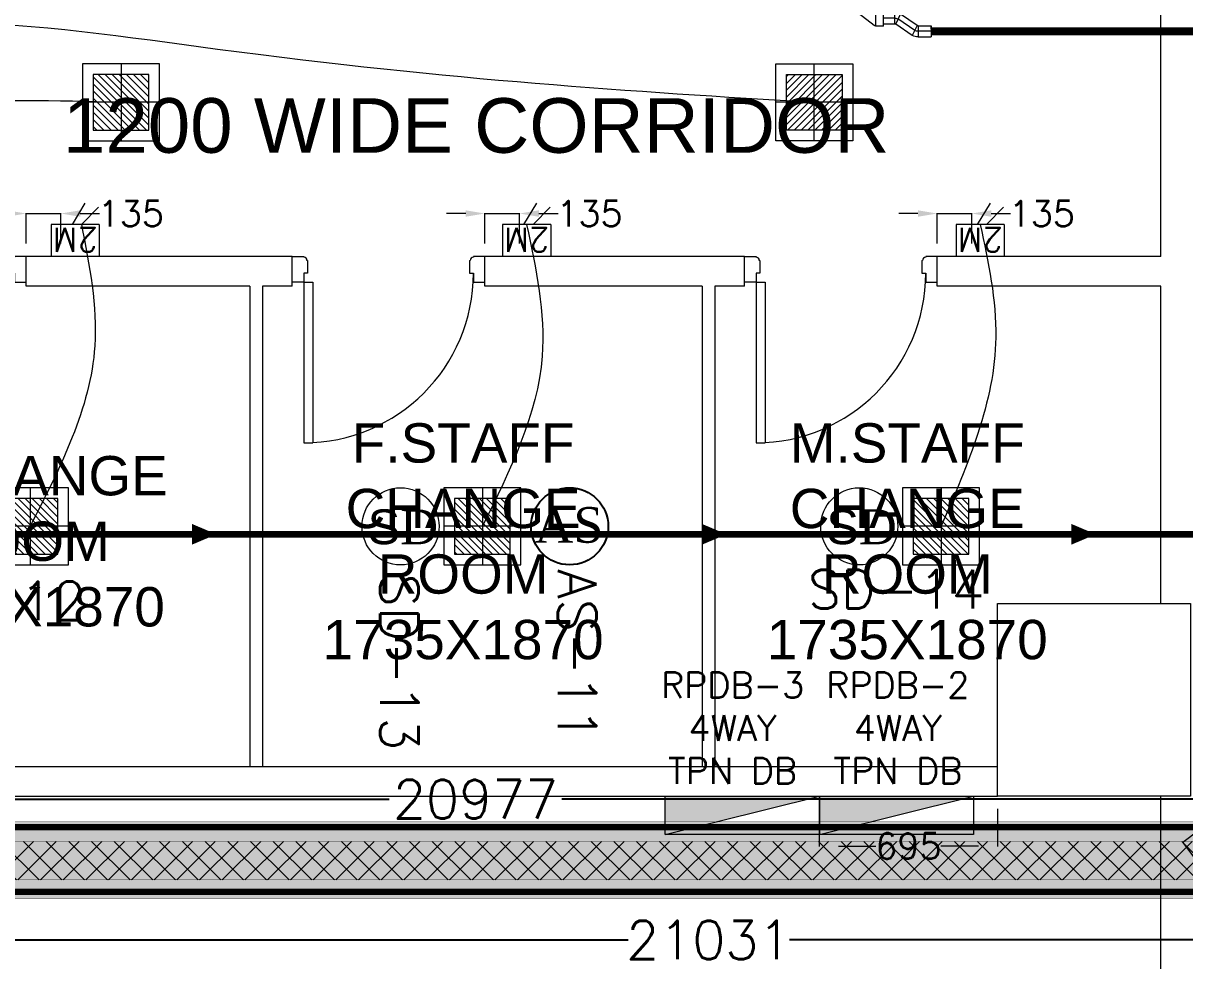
# Model space of a CAD drawing. Extents: x 3505867 to 4040009, y -660366 to -590408.
# Drawn here: x 3523697 to 3528217, y -603879 to -600230 of the extents above; entities that cross this region are included whole.
import ezdxf
from ezdxf.enums import TextEntityAlignment as Align

# ---------------------------------------------------------------- set-up
doc = ezdxf.new("R2010")
doc.units = 0
doc.header["$LTSCALE"] = 6
doc.header["$MEASUREMENT"] = 0
doc.linetypes.add('CONTINIOUS', pattern=[0])
doc.linetypes.add('CONTINU', pattern=[0])
doc.layers.get('0').update_dxf_attribs({"linetype": 'CONTINUOUS', "lineweight": 0})
doc.layers.get('Defpoints').update_dxf_attribs({"linetype": 'CONTINUOUS', "lineweight": 0})
for name, color, linetype, lineweight in [('1Y-JOINT', 1, 'CONTINUOUS', 0), ('24W RAW POWER', 1, 'CONTINUOUS', 0), ('24W UPS POWER LIGHT', 5, 'CONTINUOUS', 0), ('AC CKT-8', 110, 'CONTINUOUS', 0), ('COL', 5, 'CONTINUOUS', 0), ('DIM', 7, 'CONTINUOUS', 0), ('DOOR', 44, 'CONTINUOUS', 0), ('ELE- DBS', 1, 'CONTINUOUS', 0), ('ELE-24W EMERGENCY  LED LIGHT', 5, 'CONTINUOUS', 0), ('ELE-24W LED LIGHT', 1, 'CONTINUOUS', 0), ('ELE-2M UPS P.SB', 3, 'CONTINUOUS', 0), ('ELE-CABLE TRAY', 31, 'CONTINUOUS', 0), ('ELE-GIEARTHING', 5, 'CONTINUOUS', 0), ('ELE. DB', 1, 'CONTINUOUS', 0), ('ELE.DB', 1, 'CONTINUOUS', 0), ('FA-ABOVE SMOKE DETECTOR', 6, 'CONTINUOUS', 25), ('FA-BELOW SMOKE DERECTOR', 1, 'CONTINUOUS', 0), ('FA-FIRE TEXT', 7, 'CONTINUOUS', 0), ('HTL-COPPER PIPE', 6, 'CONTINUOUS', 0), ('LV.CC CEMARA', 66, 'CONTINUOUS', 0), ('M-VRF- CKT', 5, 'CONTINUOUS', 0), ('MEP_HVAC_VRF_COPPER_PIPE', 6, 'CONTINUOUS', 0), ('P-Wall', 36, 'CONTINUOUS', 0), ('vrf', 6, 'CONTINUOUS', 0), ('WALL', 10, 'CONTINUOUS', 0)]:
    doc.layers.add(name, color=color, linetype=linetype, lineweight=lineweight)
doc.layers.add('ELE-LIGHTING WIRING', color=7, linetype='CONTINUOUS', lineweight=0, true_color=0x63d7b6)
doc.layers.add('FA-LOOPING', color=200, linetype='CONTINUOUS')
doc.layers.add('LV-Cable Tray', color=211, linetype='CONTINUOUS', lineweight=18, plot=False)
doc.styles.add('ARIAL', font='arial.ttf')
doc.styles.add('PDF Times New Roman', font='times.ttf')
doc.styles.add('ROMANS', font='romans.shx')
doc.styles.get("Standard").update_dxf_attribs({"font": 'SIMPLEX'})
doc.styles.add('T 1-25', font='segoeui.ttf', dxfattribs={"width": 0.8, "height": 50})
doc.dimstyles.new('AEPL1', dxfattribs={"dimtxt": 100, "dimasz": 75, "dimexe": 1.25, "dimexo": 50, "dimtad": 0, "dimdec": 0, "dimtxsty": 'ROMANS', "dimcen": 2.5, "dimclrd": 7, "dimclre": 7, "dimadec": 0, "dimazin": 0, "dimtfac": 1, "dimtdec": 0, "dimtmove": 0, "dimatfit": 3, "dimfxl": 1, "dimlwd": 0, "dimlwe": 0, "dimarcsym": 0})
doc.dimstyles.new('D 1-25', dxfattribs={"dimtxt": 50, "dimasz": 12.5, "dimexe": 0, "dimexo": 10, "dimgap": 0, "dimtad": 0, "dimdec": 0, "dimzin": 0, "dimdsep": 46, "dimtxsty": 'T 1-25', "dimblk": 'ARCHTICK', "dimcen": 5, "dimclrd": 256, "dimclre": 256, "dimclrt": 256, "dimadec": 0, "dimazin": 0, "dimtfac": 50, "dimtdec": 0, "dimtmove": 1, "dimatfit": 2, "dimfxl": 1, "dimtolj": 1, "dimtzin": 0, "dimarcsym": 0})

# ---------------------------------------------------------------- blocks, each defined once
blk = doc.blocks.new('750')
at = {"layer": 'DOOR'}
for p, q in [((-50, 705), (-47.5, 705)), ((-35, 690), (-35, 692.5)), ((-35, 60), (-35, 57.5)), ((50, 45), (50, 80)), ((50, 80), (675, 80)), ((675, 45), (675, 80)), ((-50, 45), (-47.5, 45)), ((50, 45), (675, 45))]:
    blk.add_line(p, q, dxfattribs=at)
for points in [[(15, 690), (15, 705), (50, 705), (50, 750), (-50, 750), (-50, 705)], [(-35, 690), (15, 690)], [(15, 60), (15, 45), (50, 45), (50, 0), (-50, 0), (-50, 45)], [(-35, 60), (15, 60)]]:
    blk.add_lwpolyline(points, dxfattribs=at)
for centre, start, end in [((-35, 705), 180, 270), ((-35, 45), 90, 180)]:
    blk.add_arc(centre, 12.5, start, end, dxfattribs=at)
at = {"layer": 'DOOR', "color": 145}
blk.add_arc((15, 45), 660, 0, 90, dxfattribs=at)
blk = doc.blocks.new('CIVIL IVF')
at = {"layer": 'COL', "color": 8}
blk.add_lwpolyline([(-16305, 10700.2), (-16305, 11450.2), (-15555, 11450.2), (-15555, 10700.2)], close=True, dxfattribs=at)
at = {"layer": 'P-Wall', "color": 8, "lineweight": 0}
for p, q in [((-19215, 12685.2), (-19215, 10815.2)), ((-19165, 12685.2), (-19165, 10815.2)), ((-17455, 12685.2), (-17455, 10815.2)), ((-17405, 12685.2), (-17405, 10815.2))]:
    blk.add_line(p, q, dxfattribs=at)
at = {"layer": 'WALL', "color": 8, "linetype": 'ByBlock'}
for p, q in [((-15670, 12800.2), (-15670, 14000.2)), ((-19050, 12800.2), (-20085, 12800.2)), ((-20085, 12685.2), (-20085, 12800.2)), ((-19050, 12685.2), (-19050, 12800.2)), ((-17290, 12800.2), (-18300, 12800.2)), ((-18300, 12685.2), (-18300, 12800.2)), ((-17290, 12685.2), (-17290, 12800.2)), ((-15670, 12800.2), (-16540, 12800.2)), ((-16540, 12685.2), (-16540, 12800.2)), ((-19215, 12685.2), (-20085, 12685.2)), ((-19050, 12685.2), (-19165, 12685.2)), ((-17455, 12685.2), (-18300, 12685.2)), ((-17290, 12685.2), (-17405, 12685.2)), ((-15670, 12685.2), (-16540, 12685.2)), ((-15670, 11450.2), (-15670, 12685.2)), ((-20950, 10815.2), (-16305, 10815.2)), ((-21065, 10700.2), (-16305, 10700.2)), ((-15670, 9925.2), (-15670, 10700.2))]:
    blk.add_line(p, q, dxfattribs=at)
at = {"layer": 'DOOR', "color": 8, "rotation": 270}
for p in [(-20835, 12750.2), (-19050, 12750.2), (-17290, 12750.2)]:
    blk.add_blockref('750', p, dxfattribs=at)
at = {"layer": 'DIM', "color": 8, "style": 'ARIAL'}
blk.add_text('1200 WIDE CORRIDOR', height=212.5, dxfattribs=at).set_placement((-18334, 13140), align=Align.BOTTOM_CENTER)
at = {"layer": 'DIM', "color": 8, "char_height": 153, "width": 1198.956, "attachment_point": 5, "style": 'ARIAL'}
for s, insert in [('F.STAFF\\PCHANGE\\PROOM\\P1735X1870', (-18384.9, 11691)), ('M.STAFF\\PCHANGE\\PROOM\\P1735X1870', (-16656.7, 11691)), ('P.CHANGE\\PROOM\\P1735X1870', (-20092.3, 11691))]:
    blk.add_mtext(s, dxfattribs=dict(at, insert=insert))
blk = doc.blocks.new('*D435')
at = {"layer": 'Defpoints', "color": 0, "linetype": 'ByBlock', "transparency": 16777216}
for p in [(16805.4, 10465), (17500, 10465), (17500, 10270.7)]:
    blk.add_point(p, dxfattribs=at)
at = {"layer": 'ELE-CABLE TRAY', "color": 7, "linetype": 'ByBlock', "lineweight": 0, "transparency": 16777216}
for p, q in [((16805.4, 10415), (16805.4, 10269.4)), ((17500, 10415), (17500, 10269.4)), ((16880.4, 10270.7), (17025.9, 10270.7)), ((17425, 10270.7), (17279.5, 10270.7))]:
    blk.add_line(p, q, dxfattribs=at)
at = {"layer": 'ELE-CABLE TRAY', "color": 7, "linetype": 'ByBlock', "transparency": 16777216}
for points in [[(16880.4, 10283.2), (16880.4, 10258.2), (16805.4, 10270.7)], [(17425, 10258.2), (17425, 10283.2), (17500, 10270.7)]]:
    blk.add_solid(points, dxfattribs=at)
at = {"layer": 'ELE-CABLE TRAY', "color": 0, "linetype": 'ByBlock', "transparency": 16777216, "insert": (17152.7, 10270.7), "char_height": 100, "attachment_point": 5, "style": 'ROMANS'}
blk.add_mtext('695', dxfattribs=at)
blk = doc.blocks.new('24w led emeregency')
at = {"layer": 'ELE-24W EMERGENCY  LED LIGHT'}
h = blk.add_hatch(dxfattribs=at)
h.set_pattern_fill('ANSI31', scale=166.67, style=0)
h.paths.add_polyline_path([(-115.4, -115.4), (-115.4, 115.4), (115.4, 115.4), (115.4, -115.4)])
at = {"layer": 'ELE-24W EMERGENCY  LED LIGHT', "color": 5}
for p, q in [((0, 160), (0, -160)), ((-160, 0), (160, 0))]:
    blk.add_line(p, q, dxfattribs=at)
for points in [[(-160, -160), (-160, 160), (160, 160), (160, -160)], [(-115.4, -115.4), (-115.4, 115.4), (115.4, 115.4), (115.4, -115.4)]]:
    blk.add_lwpolyline(points, close=True, dxfattribs=at)
blk = doc.blocks.new('2M UPS SB')
at = {"layer": 'ELE-2M UPS P.SB', "color": 3}
for p, q in [((-133.8, 160), (-69.3, 265.2)), ((-88.2, 160), (-3.4, 244.9)), ((-240, 160), (-240, 0)), ((0, 160), (-240, 160)), ((0, 160), (0, 0))]:
    blk.add_line(p, q, dxfattribs=at)
blk.add_text('2M', height=120, rotation=180, dxfattribs=at).set_placement((-6, 143))
blk = doc.blocks.new('24w led light')
at = {"layer": 'ELE-24W LED LIGHT', "color": 1, "lineweight": 0}
for p, q in [((159, 159), (-160, 159)), ((-160, 159), (-160, -160)), ((-0.5, -160), (-0.5, 159)), ((159, -160), (159, 159)), ((114.5, 114.5), (-115.5, 114.5)), ((-115.5, 114.5), (-115.5, -115.5)), ((110.2, -115.5), (-115.5, 110.2)), ((114.5, -91.7), (-91.7, 114.5)), ((114.5, -63.5), (-63.5, 114.5)), ((114.5, -35.3), (-35.3, 114.5)), ((114.5, -7.1), (-7.1, 114.5)), ((114.5, 21.1), (21.1, 114.5)), ((114.5, 49.3), (49.3, 114.5)), ((114.5, 77.5), (77.5, 114.5)), ((114.5, 105.7), (105.7, 114.5)), ((114.5, -115.5), (114.5, 114.5)), ((82, -115.5), (-115.5, 82)), ((53.8, -115.5), (-115.5, 53.8)), ((25.6, -115.5), (-115.5, 25.6)), ((-160, -0.5), (159, -0.5)), ((-2.6, -115.5), (-115.5, -2.6)), ((-30.8, -115.5), (-115.5, -30.8)), ((-59, -115.5), (-115.5, -59)), ((-87.2, -115.5), (-115.5, -87.2)), ((-115.4, -115.5), (-115.5, -115.4)), ((-115.5, -115.5), (114.5, -115.5)), ((-160, -160), (159, -160))]:
    blk.add_line(p, q, dxfattribs=at)
blk = doc.blocks.new('FREAWFRED')
at = {"layer": 'ELE.DB'}
h = blk.add_hatch(color=1, dxfattribs=at)
h.dxf.hatch_style = 1
h.paths.add_polyline_path([(149.9, 0), (149.9, 600), (0, 600)])
blk.add_line((0, 600), (149.9, 0), dxfattribs=at)
blk.add_lwpolyline([(0, 0), (0, 600), (149.9, 600), (149.9, 0)], close=True, dxfattribs=at)
blk = doc.blocks.new('*D520')
at = {"layer": 'Defpoints', "color": 0, "linetype": 'ByBlock', "transparency": 16777216}
for p in [(-10145, 12967.4), (-10280, 12800.2), (-10145, 12800.2)]:
    blk.add_point(p, dxfattribs=at)
at = {"layer": 'ELE-CABLE TRAY', "color": 7, "linetype": 'ByBlock', "lineweight": 0, "transparency": 16777216}
for p, q in [((-10355, 12967.4), (-10430, 12967.4)), ((-10280, 12850.2), (-10280, 12968.6)), ((-10280, 12967.4), (-10145, 12967.4)), ((-10145, 12850.2), (-10145, 12968.6)), ((-10070, 12967.4), (-9995, 12967.4))]:
    blk.add_line(p, q, dxfattribs=at)
at = {"layer": 'ELE-CABLE TRAY', "color": 7, "linetype": 'ByBlock', "transparency": 16777216}
for points in [[(-10355, 12954.9), (-10355, 12979.9), (-10280, 12967.4)], [(-10070, 12979.9), (-10070, 12954.9), (-10145, 12967.4)]]:
    blk.add_solid(points, dxfattribs=at)
at = {"layer": 'ELE-CABLE TRAY', "color": 0, "linetype": 'ByBlock', "transparency": 16777216, "insert": (-9873, 12967.4), "char_height": 100, "attachment_point": 5, "style": 'ROMANS'}
blk.add_mtext('135', dxfattribs=at)
blk = doc.blocks.new('*D521')
at = {"layer": 'Defpoints', "color": 0, "linetype": 'ByBlock', "transparency": 16777216}
for p in [(-11905, 12967.4), (-12040, 12800.2), (-11905, 12800.2)]:
    blk.add_point(p, dxfattribs=at)
at = {"layer": 'ELE-CABLE TRAY', "color": 7, "linetype": 'ByBlock', "lineweight": 0, "transparency": 16777216}
for p, q in [((-12115, 12967.4), (-12190, 12967.4)), ((-12040, 12850.2), (-12040, 12968.6)), ((-12040, 12967.4), (-11905, 12967.4)), ((-11905, 12850.2), (-11905, 12968.6)), ((-11830, 12967.4), (-11755, 12967.4))]:
    blk.add_line(p, q, dxfattribs=at)
at = {"layer": 'ELE-CABLE TRAY', "color": 7, "linetype": 'ByBlock', "transparency": 16777216}
for points in [[(-12115, 12954.9), (-12115, 12979.9), (-12040, 12967.4)], [(-11830, 12979.9), (-11830, 12954.9), (-11905, 12967.4)]]:
    blk.add_solid(points, dxfattribs=at)
at = {"layer": 'ELE-CABLE TRAY', "color": 0, "linetype": 'ByBlock', "transparency": 16777216, "insert": (-11633, 12967.4), "char_height": 100, "attachment_point": 5, "style": 'ROMANS'}
blk.add_mtext('135', dxfattribs=at)
blk = doc.blocks.new('*D522')
at = {"layer": 'Defpoints', "color": 0, "linetype": 'ByBlock', "transparency": 16777216}
for p in [(-13690, 12967.4), (-13825, 12800.2), (-13690, 12800.2)]:
    blk.add_point(p, dxfattribs=at)
at = {"layer": 'ELE-CABLE TRAY', "color": 7, "linetype": 'ByBlock', "lineweight": 0, "transparency": 16777216}
for p, q in [((-13900, 12967.4), (-13975, 12967.4)), ((-13825, 12850.2), (-13825, 12968.6)), ((-13825, 12967.4), (-13690, 12967.4)), ((-13690, 12850.2), (-13690, 12968.6)), ((-13615, 12967.4), (-13540, 12967.4))]:
    blk.add_line(p, q, dxfattribs=at)
at = {"layer": 'ELE-CABLE TRAY', "color": 7, "linetype": 'ByBlock', "transparency": 16777216}
for points in [[(-13900, 12954.9), (-13900, 12979.9), (-13825, 12967.4)], [(-13615, 12979.9), (-13615, 12954.9), (-13690, 12967.4)]]:
    blk.add_solid(points, dxfattribs=at)
at = {"layer": 'ELE-CABLE TRAY', "color": 0, "linetype": 'ByBlock', "transparency": 16777216, "insert": (-13417.9, 12967.4), "char_height": 100, "attachment_point": 5, "style": 'ROMANS'}
blk.add_mtext('135', dxfattribs=at)
blk = doc.blocks.new('*D250')
at = {"layer": 'Defpoints', "color": 0, "linetype": 'ByBlock', "transparency": 16777216}
for p in [(-21684.4, 10318.8), (-653.7, 10318.8), (-21684.4, 10140.4)]:
    blk.add_point(p, dxfattribs=at)
at = {"layer": 'ELE-CABLE TRAY', "color": 7, "linetype": 'CONTINIOUS', "lineweight": -2, "transparency": 16777216}
for p, q in [((-21684.4, 10308.8), (-21684.4, 10140.4)), ((-653.7, 10308.8), (-653.7, 10140.4)), ((-21584.4, 10140.4), (-11483.3, 10140.4)), ((-753.7, 10140.4), (-10854.7, 10140.4))]:
    blk.add_line(p, q, dxfattribs=at)
at = {"layer": 'ELE-CABLE TRAY', "color": 7, "linetype": 'ByBlock', "transparency": 16777216}
for points in [[(-21584.4, 10157.1), (-21584.4, 10123.8), (-21684.4, 10140.4)], [(-753.7, 10123.8), (-753.7, 10157.1), (-653.7, 10140.4)]]:
    blk.add_solid(points, dxfattribs=at)
at = {"layer": 'ELE-CABLE TRAY', "color": 7, "linetype": 'ByBlock', "transparency": 16777216, "insert": (-11169, 10140.4), "char_height": 150, "attachment_point": 5, "style": 'ROMANS'}
blk.add_mtext('\\A1;21031', dxfattribs=at)
blk = doc.blocks.new('*D255')
at = {"layer": 'Defpoints', "color": 0, "linetype": 'ByBlock', "transparency": 16777216}
for p in [(-653.7, 10688.1), (-21631, 10524.1), (-653.7, 10524.1)]:
    blk.add_point(p, dxfattribs=at)
at = {"layer": 'LV-Cable Tray', "color": 7, "linetype": 'CONTINIOUS', "lineweight": -2, "transparency": 16777216}
for p, q in [((-21631, 10534.1), (-21631, 10688.1)), ((-21531, 10688.1), (-12412.1, 10688.1)), ((-753.7, 10688.1), (-11740.7, 10688.1)), ((-653.7, 10534.1), (-653.7, 10688.1))]:
    blk.add_line(p, q, dxfattribs=at)
at = {"layer": 'LV-Cable Tray', "color": 7, "linetype": 'ByBlock', "transparency": 16777216}
for points in [[(-21531, 10704.8), (-21531, 10671.5), (-21631, 10688.1)], [(-753.7, 10671.5), (-753.7, 10704.8), (-653.7, 10688.1)]]:
    blk.add_solid(points, dxfattribs=at)
at = {"layer": 'LV-Cable Tray', "color": 7, "linetype": 'ByBlock', "transparency": 16777216, "insert": (-12076.4, 10688.1), "char_height": 150, "attachment_point": 5, "style": 'ROMANS'}
blk.add_mtext('\\A1;20977', dxfattribs=at)
blk = doc.blocks.new('CC CEMARA')
at = {"layer": 'LV.CC CEMARA', "linetype": 'ByBlock'}
for p, q in [((239.6, -66.6), (64.7, -12.2)), ((232.1, -75.7), (64.7, -12.2)), ((46.7, -104.5), (105.3, -34.9)), ((94.5, -242.4), (18.6, -67.1)), ((18.6, -67.1), (104.2, -230.6)), ((81.3, -159.1), (162.8, -62.4)), ((94.5, -242.4), (239.6, -66.6))]:
    blk.add_line(p, q, dxfattribs=at)
blk.add_lwpolyline([(110.8, 42.8), (66.4, 79.7), (-66.4, -79.7), (-22, -116.7)], close=True, dxfattribs=at)
blk.add_circle((133.5, -123.5), 32.9, dxfattribs=at)
blk.add_arc((131.6, -123.6), 66.7, 275.3702, 5.5412, dxfattribs=at)
blk = doc.blocks.new('WETREW')
at = {"layer": 'LV.CC CEMARA', "xscale": -1.500000000000001, "yscale": 1.5, "zscale": 1.5, "rotation": 87.26239588884256}
blk.add_blockref('CC CEMARA', (-9200.1, 10614.9), dxfattribs=at)
blk = doc.blocks.new('SMOKE DETECTOR')
at = {"layer": 'FA-BELOW SMOKE DERECTOR', "color": 7}
blk.add_circle((931028.7, -118293.9), 166, dxfattribs=at)
at = {"layer": 'FA-BELOW SMOKE DERECTOR', "insert": (930887.1, -118373), "char_height": 150, "attachment_point": 7, "style": 'PDF Times New Roman'}
blk.add_mtext('{\\fArial|b0|i0|c0|p34;S}D', dxfattribs=at)
blk = doc.blocks.new('above smoke detector')
at = {"layer": 'FA-ABOVE SMOKE DETECTOR', "color": 7}
blk.add_circle((0, 0), 300, dxfattribs=at)
at = {"layer": 'FA-ABOVE SMOKE DETECTOR', "color": 53, "style": 'PDF Times New Roman'}
blk.add_text('AS', height=277.38, dxfattribs=at).set_placement((-273.6, -127.7))
blk = doc.blocks.new('DSFREWR')
at = {"layer": 'FA-LOOPING', "linetype": 'ByBlock', "const_width": 25}
blk.add_lwpolyline([(-17185, 11719.1), (-8068.5, 11719.1), (-8068.5, 12935.7), (-7757.8, 12935.7), (-7757.8, 11799.6), (-3846.8, 11799.6), (-3846.8, 9180.2), (-12707.5, 9180.2), (-12707.5, 9647.3), (-18975, 9647.3)], dxfattribs=at)
at = {"layer": 'FA-LOOPING', "color": 200, "linetype": 'CONTINU'}
for points in [[(-13179.7, 11719.1, 80.4, 0, 0), (-13084.9, 11719.1, 0, 0, 0)], [(-11195, 11719.1, 80.4, 0, 0), (-11100.2, 11719.1, 0, 0, 0)], [(-9757.8, 11719.1, 80.4, 0, 0), (-9662.9, 11719.1, 0, 0, 0)]]:
    blk.add_lwpolyline(points, format="xyseb", dxfattribs=at)
at = {"layer": 'FA-ABOVE SMOKE DETECTOR', "xscale": 0.4999999999993358, "yscale": 0.4999999999993358, "zscale": 0.4999999999993358}
blk.add_blockref('above smoke detector', (-11710.3, 11750.2), dxfattribs=at)
at = {"layer": 'FA-BELOW SMOKE DERECTOR', "color": 6, "xscale": 0.9035551315104862, "yscale": 0.9035551315104862, "zscale": 0.9035551315104862}
for p in [(-853604.2, 118635.2), (-851819.2, 118635.2)]:
    blk.add_blockref('SMOKE DETECTOR', p, dxfattribs=at)
at = {"layer": 'FA-FIRE TEXT', "color": 200, "linetype": 'CONTINU', "char_height": 150, "width": 349.838, "attachment_point": 1, "rotation": 270, "style": 'ROMANS'}
for s, insert in [('{\\C256;AS-11}', (-11606.3, 11583.2)), ('{\\C256;SD-13}', (-12298.1, 11565.8))]:
    blk.add_mtext(s, dxfattribs=dict(at, insert=insert))
at = {"layer": 'FA-FIRE TEXT', "color": 200, "linetype": 'CONTINU', "char_height": 150, "width": 349.838, "attachment_point": 1, "style": 'ROMANS'}
for s, insert in [('{\\C256;SD-14}', (-10783.9, 11580.2)), ('{\\C256;SD-12}', (-14280.5, 11535.3))]:
    blk.add_mtext(s, dxfattribs=dict(at, insert=insert))
blk = doc.blocks.new('Y-JOINT')
at = {"layer": '1Y-JOINT', "extrusion": (7.0061e-12, -6.61628e-05, 1)}
for p, q in [((416463.1, -2757.4, 0), (416463.1, -2628.5, 0)), ((416463.1, -2628.5, 0), (416499.1, -2628.5, 0)), ((416499.1, -2757.4, 0), (416499.1, -2628.5, 0)), ((416579.1, -2646.1, 0), (416499.1, -2628.5, 0)), ((416463.1, -2646.1, 0), (416247.1, -2646.1, 0)), ((416247.1, -2646.1, 0), (416247.1, -2696.7, 0)), ((416247.1, -2671.4, 0), (416463.1, -2671.4, 0)), ((416463.1, -2696.7, 0), (416247.1, -2696.7, 0)), ((416310.3, -2755.2, 0), (416385.8, -2702.8, 0)), ((416321.4, -2777.9, 0), (416398.7, -2724.6, 0)), ((416332.5, -2800.7, 0), (416408, -2748.2, 0)), ((416408, -2748.2, 0), (416385.8, -2702.8, 0)), ((416411.9, -2747.3, 0), (416411.9, -2696.7, 0)), ((416463.1, -2696.7, 0), (416411.9, -2696.7, 0)), ((416411.9, -2722, 0), (416463.1, -2722, 0)), ((416463.1, -2747.3, 0), (416411.9, -2747.3, 0)), ((416579.1, -2696.7, 0), (416506, -2754.1, 0)), ((416306.4, -2756.1, 0), (416247.1, -2756.1, 0)), ((416247.1, -2771.6, 0), (416247.1, -2756.1, 0)), ((416247.1, -2756.1, 0), (416247.1, -2806.7, 0)), ((416247.1, -2781.4, 0), (416306.4, -2781.4, 0)), ((416306.4, -2756.1, 0), (416306.4, -2806.7, 0)), ((416310.3, -2755.2, 0), (416332.5, -2800.7, 0)), ((416463.1, -2757.4, 0), (416499.1, -2757.4, 0)), ((416306.4, -2806.7, 0), (416247.1, -2806.7, 0))]:
    blk.add_line(p, q, dxfattribs=at)
at = {"layer": '1Y-JOINT', "extrusion": (6.9964e-12, -6.61628e-05, 1)}
for p, q in [((416647.1, -2671.4, 0), (416463.1, -2671.4, 0)), ((416579.1, -2646.1, 0), (416647.1, -2646.1, 0)), ((416647.1, -2646.1, 0), (416647.1, -2696.7, 0)), ((416579.1, -2696.7, 0), (416647.1, -2696.7, 0))]:
    blk.add_line(p, q, dxfattribs=at)
at = {"layer": '1Y-JOINT'}
blk.add_line((416579.1, -2696.7, 0), (416579.1, -2646.1, 0), dxfattribs=at)
at = {"layer": '1Y-JOINT', "extrusion": (7.0061e-12, -6.61628e-05, 1)}
for centre, radius, start, end in [((416411.9, -2756.2, 0.2), 59.5, 90, 116.0671), ((416411.9, -2756.2, 0.2), 34.2, 90, 116.0671), ((416411.9, -2756.2, 0.2), 8.85, 90, 116.0671), ((416306.4, -2747.3, 0.2), 8.85, 270, 296.0671), ((416306.4, -2747.3, 0.2), 34.2, 270, 296.0671), ((416306.4, -2747.3, 0.2), 59.5, 270, 296.0671), ((416499.1, -2748.6, 0.2), 8.85, 270, 321.3789)]:
    blk.add_arc(centre, radius, start, end, dxfattribs=at)
blk = doc.blocks.new('A$C4D743431')
at = {"layer": 'AC CKT-8', "xscale": 0.933787291884793, "yscale": 0.933787291884793, "zscale": 0.933787291884793, "rotation": 359.9999939263457}
blk.add_blockref('Y-JOINT', (-389059.7, 2494.6, 0), dxfattribs=at)
blk = doc.blocks.new('G$C4406566D')
at = {"layer": 'M-VRF- CKT', "xscale": 0.8031807735897878, "yscale": 0.8031807735897878, "zscale": 0.8031807735897878, "rotation": 180}
blk.add_blockref('A$C4D743431', (-224.2, -88.8, 0), dxfattribs=at)
blk.add_blockref('A$C4D743431', (-224.2, -88.8, 0), dxfattribs=at)
blk = doc.blocks.new('G$C186CAD5F')
at = {"layer": 'vrf', "color": 3, "xscale": 8.96419313933734, "yscale": 8.96419313933734, "zscale": 8.96419313933734, "rotation": 270.0000005682937}
blk.add_blockref('G$C4406566D', (796, -2010, 0), dxfattribs=at)
blk = doc.blocks.new('SFDS')
at = {"layer": 'ELE-CABLE TRAY', "color": 0, "linetype": 'ByBlock'}
dim = blk.add_linear_dim(base=(17500, 10270.7), p1=(16805.4, 10465), p2=(17500, 10465), dimstyle='AEPL1', dxfattribs=at)
dim.commit()
dim.dimension.update_dxf_attribs({"geometry": '*D435', "text_midpoint": (17152.7, 10270.7)})
blk = doc.blocks.new('WETRWER')
at = {"layer": 'ELE-LIGHTING WIRING', "linetype": 'ByBlock'}
blk.add_spline([(-14930, 12371.1), (-14843.2, 13459.1), (-13080.4, 13607.4), (-10758.7, 13400.2)], degree=3, dxfattribs=at)
at = {"layer": 'ELE-LIGHTING WIRING', "color": 254, "linetype": 'ByBlock'}
for points in [[(-14930, 12558.6), (-14704, 13136.8), (-13456.2, 13400.2)], [(-13610, 12925.2), (-13558.2, 12452), (-13810, 11750.2)], [(-11877.8, 12925.2), (-11817.5, 12412.2), (-12050, 11750.2)], [(-10112.8, 12925.2), (-10052.1, 12484.8), (-10265, 11750.2)]]:
    blk.add_spline(points, degree=3, dxfattribs=at)
at = {"layer": '24W RAW POWER', "lineweight": 9, "xscale": -0.9404388715045132, "yscale": 0.9404388715045132, "zscale": 0.9404388715045132}
blk.add_blockref('24w led light', (-10759.2, 13400.6), dxfattribs=at)
at = {"layer": '24W UPS POWER LIGHT', "lineweight": 9, "xscale": -0.9375000000222322, "yscale": 0.9375000000222322, "zscale": 0.9375000000222322}
for p in [(-13456.2, 13400.2), (-13810, 11750.2), (-12050, 11750.2), (-10265, 11750.2)]:
    blk.add_blockref('24w led emeregency', p, dxfattribs=at)
at = {"layer": 'ELE-2M UPS P.SB', "color": 6, "xscale": 0.7812500000005363, "yscale": 0.7812500000005363, "zscale": 0.7812500000005363, "rotation": 359.9999999999998}
for p in [(-13541, 12800.2), (-11784, 12800.2), (-10019, 12800.2)]:
    blk.add_blockref('2M UPS SB', p, dxfattribs=at)
at = {"layer": 'ELE.DB', "linetype": 'ByBlock', "rotation": 90}
for p in [(-10738.6, 10550.3), (-10138.6, 10550.3)]:
    blk.add_blockref('FREAWFRED', p, dxfattribs=at)
at = {"layer": 'ELE.DB', "color": 0, "char_height": 100, "width": 671.872, "attachment_point": 1}
for s, insert in [('\\pxqc;{\\Fromans|c0;RPDB-3 4WAY TPN DB}', (-11412.5, 11182.1)), ('\\pxqc;{\\Fromans|c0;RPDB-2 4WAY TPN DB}', (-10769.5, 11182.1))]:
    blk.add_mtext(s, dxfattribs=dict(at, insert=insert))
at = {"layer": 'ELE-CABLE TRAY', "color": 0, "linetype": 'ByBlock'}
for base, p1, p2, picture, middle in [((-13690, 12967.4), (-13825, 12800.2), (-13690, 12800.2), '*D522', (-13417.9, 12967.4)), ((-11905, 12967.4), (-12040, 12800.2), (-11905, 12800.2), '*D521', (-11633, 12967.4)), ((-10145, 12967.4), (-10280, 12800.2), (-10145, 12800.2), '*D520', (-9873, 12967.4))]:
    dim = blk.add_linear_dim(base=base, p1=p1, p2=p2, dimstyle='AEPL1', dxfattribs=at)
    dim.commit()
    dim.dimension.update_dxf_attribs({"geometry": picture, "text_midpoint": middle})
blk = doc.blocks.new('FSFWERWER')
at = {"layer": 'ELE-CABLE TRAY', "linetype": 'ByBlock'}
h = blk.add_hatch(dxfattribs=at)
h.set_pattern_fill('HONEY', color=256, scale=400.785606)
h.set_pattern_definition([(0, (-41555.127, -26968.577), (75.1473, 43.386315), [50.0982, -100.1964]), (120, (-41555.127, -26968.577), (-75.1473, 43.386315), [50.0982, -100.1964]), (60, (-41555.127, -26968.577), (3e-14, 86.77263), [-100.1964, 50.0982])])
h.paths.add_polyline_path([(-653.7, 10600.2), (-21684.4, 10600.2), (-21684.4, 10300.2), (-653.7, 10300.2)])
at = {"layer": 'LV-Cable Tray'}
h = blk.add_hatch(dxfattribs=at)
h.set_pattern_fill('ANSI37', color=211, scale=500, style=0)
h.set_pattern_definition([(45, (-3683556.51, 613938.42), (-44.1941738, 44.1941738), []), (135, (-3683556.51, 613938.42), (-44.1941738, -44.1941738), [])])
h.paths.add_polyline_path([(-653.7, 10524.1), (-21631, 10524.1), (-21631, 10374.1), (-653.7, 10374.1)])
at = {"layer": 'ELE-CABLE TRAY', "linetype": 'ByBlock', "const_width": 1.86, "elevation": 0}
blk.add_lwpolyline([(-653.7, 10600.2), (-21684.4, 10600.2), (-21684.4, 10300.2), (-653.7, 10300.2)], close=True, dxfattribs=at)
at = {"layer": 'ELE-GIEARTHING', "color": 26, "linetype": 'ByBlock', "const_width": 25, "elevation": 0}
blk.add_lwpolyline([(-616.2, 10579.4), (-21661.3, 10579.4), (-21661.3, 10328.2), (-616.2, 10328.2)], dxfattribs=at)
at = {"layer": 'LV-Cable Tray', "color": 211, "const_width": 1.46}
blk.add_lwpolyline([(-653.7, 10524.1), (-21631, 10524.1), (-21631, 10374.1), (-653.7, 10374.1)], close=True, dxfattribs=at)
at = {"layer": 'ELE-CABLE TRAY', "linetype": 'ByBlock'}
dim = blk.add_linear_dim(base=(-21684.4, 10140.4), p1=(-653.7, 10318.8), p2=(-21684.4, 10318.8), dimstyle='D 1-25', override={"dimtxt": 150, "dimasz": 100, "dimtxsty": 'ROMANS', "dimclrd": 7, "dimclre": 7, "dimclrt": 7}, dxfattribs=at)
dim.commit()
dim.dimension.update_dxf_attribs({"geometry": '*D250', "text_midpoint": (-11169, 10140.4)})
at = {"layer": 'LV-Cable Tray', "color": 211}
dim = blk.add_linear_dim(base=(-653.7, 10688.1), p1=(-21631, 10524.1), p2=(-653.7, 10524.1), dimstyle='D 1-25', override={"dimtxt": 150, "dimasz": 100, "dimtxsty": 'ROMANS', "dimclrd": 7, "dimclre": 7, "dimclrt": 7}, dxfattribs=at)
dim.commit()
dim.dimension.update_dxf_attribs({"geometry": '*D255', "text_midpoint": (-12076.4, 10688.1), "dimtype": 160})

msp = doc.modelspace()

# ---------------------------------------------------------------- linework, layer by layer
at = {"layer": 'MEP_HVAC_VRF_COPPER_PIPE', "color": 6, "linetype": 'ByBlock', "const_width": 30, "elevation": 0}
msp.add_lwpolyline([(3527230.1, -600262), (3528291.1, -600262), (3528291, -601037.5)], dxfattribs=at)

# ---------------------------------------------------------------- block references
at = {"linetype": 'ByBlock'}
msp.add_blockref('CIVIL IVF', (3543794, -613938.4), dxfattribs=at)
at = {"layer": 'ELE- DBS', "color": 0, "linetype": 'ByBlock'}
msp.add_blockref('SFDS', (3509989, -613703.2), dxfattribs=at)
at = {"layer": 'ELE. DB', "color": 0, "linetype": 'ByBlock'}
msp.add_blockref('WETRWER', (3537534, -613938.4), dxfattribs=at)
at = {"layer": 'FA-LOOPING', "linetype": 'ByBlock'}
msp.add_blockref('FSFWERWER', (3537534, -613938.4), dxfattribs=at)
at = {"layer": 'FA-LOOPING', "color": 0, "linetype": 'ByBlock'}
msp.add_blockref('DSFREWR', (3537534, -613938.4), dxfattribs=at)
at = {"layer": 'HTL-COPPER PIPE', "xscale": -0.1271654228864588, "yscale": 0.1271654228864588, "zscale": 0.1271654228864588, "rotation": 90.00000111521904}
msp.add_blockref('G$C186CAD5F', (3526888.1, -600167.9, 0), dxfattribs=at)
at = {"layer": 'LV.CC CEMARA', "color": 0, "linetype": 'ByBlock'}
msp.add_blockref('WETREW', (3537534, -613938.4), dxfattribs=at)

doc.saveas('drawing.dxf')
